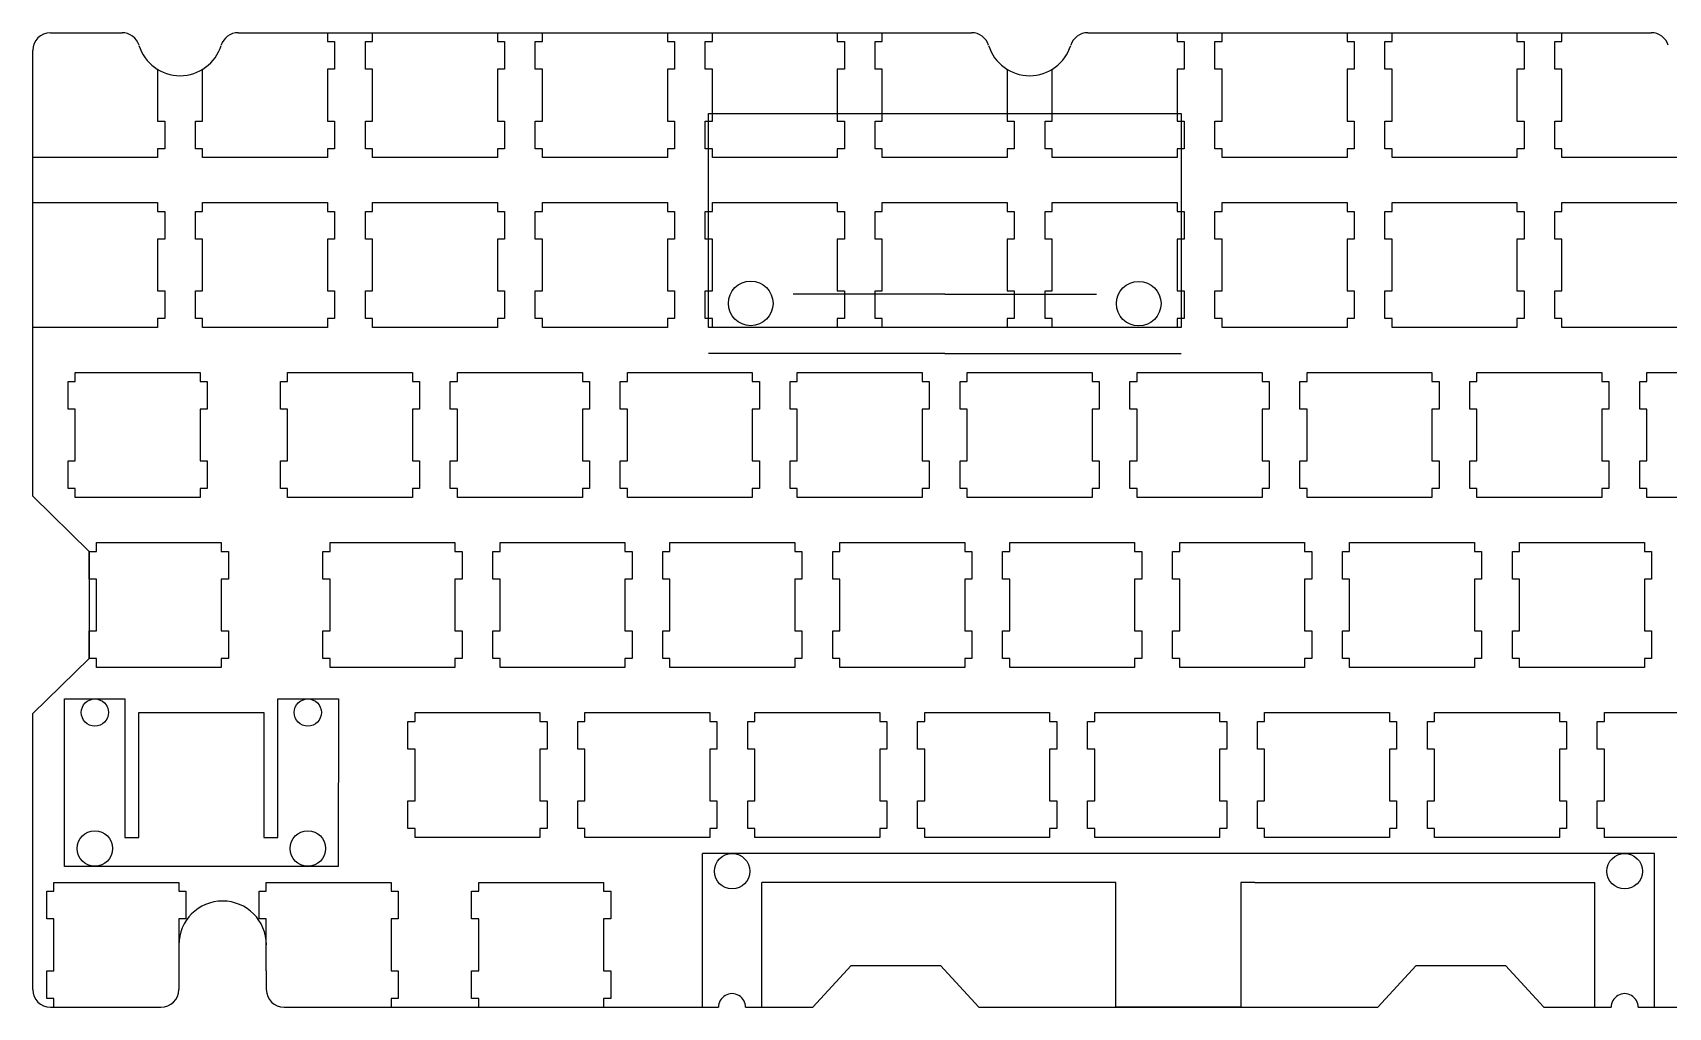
# Model space of a CAD drawing. Header units: millimetres. Extents: x 202 to 545, y 310 to 419.
# Drawn here: x 202.2 to 385.6, y 309.8 to 419 of the extents above; entities that cross this region are included whole.
import ezdxf

# ---------------------------------------------------------------- set-up
doc = ezdxf.new("R2010")
doc.units = ezdxf.units.MM

msp = doc.modelspace()

# ---------------------------------------------------------------- linework, layer by layer
at = {"color": 0}
for p, q in [((204.25, 419.03), (212.26, 419.03)), ((225.29, 419.03), (235.3, 419.03)), ((235.3, 419.03), (235.3, 418.03)), ((240.35, 418.03), (240.35, 419.03)), ((240.35, 419.03), (254.35, 419.03)), ((254.35, 419.03), (254.35, 418.03)), ((259.4, 418.03), (259.4, 419.03)), ((259.4, 419.03), (273.4, 419.03)), ((273.4, 419.03), (273.4, 418.03)), ((278.45, 418.03), (278.45, 419.03)), ((278.45, 419.03), (292.45, 419.03)), ((292.45, 419.03), (292.45, 418.03)), ((297.5, 418.03), (297.5, 419.03)), ((297.5, 419.03), (307.51, 419.03)), ((320.54, 419.03), (330.55, 419.03)), ((330.55, 419.03), (330.55, 418.03)), ((335.6, 418.03), (335.6, 419.03)), ((335.6, 419.03), (349.6, 419.03)), ((349.6, 419.03), (349.6, 418.03)), ((354.65, 418.03), (354.65, 419.03)), ((354.65, 419.03), (368.65, 419.03)), ((368.65, 419.03), (368.65, 418.03)), ((373.7, 418.03), (373.7, 419.03)), ((373.7, 419.03), (383.71, 419.03)), ((202.25, 406.03), (202.25, 417.03)), ((235.3, 418.03), (236.1, 418.03)), ((236.1, 418.03), (236.1, 414.93)), ((239.55, 414.93), (239.55, 418.03)), ((239.55, 418.03), (240.35, 418.03)), ((254.35, 418.03), (255.15, 418.03)), ((255.15, 418.03), (255.15, 414.93)), ((258.6, 414.93), (258.6, 418.03)), ((258.6, 418.03), (259.4, 418.03)), ((273.4, 418.03), (274.2, 418.03)), ((274.2, 418.03), (274.2, 414.93)), ((277.65, 414.93), (277.65, 418.03)), ((277.65, 418.03), (278.45, 418.03)), ((292.45, 418.03), (293.25, 418.03)), ((293.25, 418.03), (293.25, 414.93)), ((296.7, 414.93), (296.7, 418.03)), ((296.7, 418.03), (297.5, 418.03)), ((330.55, 418.03), (331.35, 418.03)), ((331.35, 418.03), (331.35, 414.93)), ((334.8, 414.93), (334.8, 418.03)), ((334.8, 418.03), (335.6, 418.03)), ((349.6, 418.03), (350.4, 418.03)), ((350.4, 418.03), (350.4, 414.93)), ((353.85, 414.93), (353.85, 418.03)), ((353.85, 418.03), (354.65, 418.03)), ((368.65, 418.03), (369.45, 418.03)), ((369.45, 418.03), (369.45, 414.93)), ((372.9, 414.93), (372.9, 418.03)), ((372.9, 418.03), (373.7, 418.03)), ((216.25, 414.93), (216.25, 409.13)), ((221.3, 409.13), (221.3, 414.93)), ((236.1, 414.93), (235.3, 414.93)), ((235.3, 414.93), (235.3, 409.13)), ((240.35, 414.93), (239.55, 414.93)), ((240.35, 409.13), (240.35, 414.93)), ((255.15, 414.93), (254.35, 414.93)), ((254.35, 414.93), (254.35, 409.13)), ((259.4, 414.93), (258.6, 414.93)), ((259.4, 409.13), (259.4, 414.93)), ((274.2, 414.93), (273.4, 414.93)), ((273.4, 414.93), (273.4, 409.13)), ((278.45, 414.93), (277.65, 414.93)), ((278.45, 409.13), (278.45, 414.93)), ((293.25, 414.93), (292.45, 414.93)), ((292.45, 414.93), (292.45, 409.13)), ((297.5, 414.93), (296.7, 414.93)), ((297.5, 409.13), (297.5, 414.93)), ((311.5, 414.93), (311.5, 409.13)), ((316.55, 409.13), (316.55, 414.93)), ((331.35, 414.93), (330.55, 414.93)), ((330.55, 414.93), (330.55, 409.13)), ((335.6, 414.93), (334.8, 414.93)), ((335.6, 409.13), (335.6, 414.93)), ((350.4, 414.93), (349.6, 414.93)), ((349.6, 414.93), (349.6, 409.13)), ((354.65, 414.93), (353.85, 414.93)), ((354.65, 409.13), (354.65, 414.93)), ((369.45, 414.93), (368.65, 414.93)), ((368.65, 414.93), (368.65, 409.13)), ((373.7, 414.93), (372.9, 414.93)), ((373.7, 409.13), (373.7, 414.93)), ((216.25, 409.13), (217.05, 409.13)), ((217.05, 409.13), (217.05, 406.03)), ((220.5, 406.03), (220.5, 409.13)), ((220.5, 409.13), (221.3, 409.13)), ((235.3, 409.13), (236.1, 409.13)), ((236.1, 409.13), (236.1, 406.03)), ((239.55, 406.03), (239.55, 409.13)), ((239.55, 409.13), (240.35, 409.13)), ((254.35, 409.13), (255.15, 409.13)), ((255.15, 409.13), (255.15, 406.03)), ((258.6, 406.03), (258.6, 409.13)), ((258.6, 409.13), (259.4, 409.13)), ((273.4, 409.13), (274.2, 409.13)), ((274.2, 409.13), (274.2, 406.03)), ((277.65, 406.03), (277.65, 409.13)), ((277.65, 409.13), (278.45, 409.13)), ((292.45, 409.13), (293.25, 409.13)), ((293.25, 409.13), (293.25, 406.03)), ((296.7, 406.03), (296.7, 409.13)), ((296.7, 409.13), (297.5, 409.13)), ((311.5, 409.13), (312.3, 409.13)), ((312.3, 409.13), (312.3, 406.03)), ((315.75, 406.03), (315.75, 409.13)), ((315.75, 409.13), (316.55, 409.13)), ((330.55, 409.13), (331.35, 409.13)), ((331.35, 409.13), (331.35, 406.03)), ((334.8, 406.03), (334.8, 409.13)), ((334.8, 409.13), (335.6, 409.13)), ((349.6, 409.13), (350.4, 409.13)), ((350.4, 409.13), (350.4, 406.03)), ((353.85, 406.03), (353.85, 409.13)), ((353.85, 409.13), (354.65, 409.13)), ((368.65, 409.13), (369.45, 409.13)), ((369.45, 409.13), (369.45, 406.03)), ((372.9, 406.03), (372.9, 409.13)), ((372.9, 409.13), (373.7, 409.13)), ((202.25, 399.98), (202.25, 406.03)), ((216.25, 406.03), (216.25, 405.03)), ((217.05, 406.03), (216.25, 406.03)), ((221.3, 406.03), (220.5, 406.03)), ((221.3, 405.03), (221.3, 406.03)), ((235.3, 406.03), (235.3, 405.03)), ((236.1, 406.03), (235.3, 406.03)), ((240.35, 406.03), (239.55, 406.03)), ((240.35, 405.03), (240.35, 406.03)), ((254.35, 406.03), (254.35, 405.03)), ((255.15, 406.03), (254.35, 406.03)), ((259.4, 406.03), (258.6, 406.03)), ((259.4, 405.03), (259.4, 406.03)), ((273.4, 406.03), (273.4, 405.03)), ((274.2, 406.03), (273.4, 406.03)), ((278.45, 406.03), (277.65, 406.03)), ((278.45, 405.03), (278.45, 406.03)), ((292.45, 406.03), (292.45, 405.03)), ((293.25, 406.03), (292.45, 406.03)), ((297.5, 406.03), (296.7, 406.03)), ((297.5, 405.03), (297.5, 406.03)), ((311.5, 406.03), (311.5, 405.03)), ((312.3, 406.03), (311.5, 406.03)), ((316.55, 406.03), (315.75, 406.03)), ((316.55, 405.03), (316.55, 406.03)), ((330.55, 406.03), (330.55, 405.03)), ((331.35, 406.03), (330.55, 406.03)), ((335.6, 406.03), (334.8, 406.03)), ((335.6, 405.03), (335.6, 406.03)), ((349.6, 406.03), (349.6, 405.03)), ((350.4, 406.03), (349.6, 406.03)), ((354.65, 406.03), (353.85, 406.03)), ((354.65, 405.03), (354.65, 406.03)), ((368.65, 406.03), (368.65, 405.03)), ((369.45, 406.03), (368.65, 406.03)), ((373.7, 406.03), (372.9, 406.03)), ((373.7, 405.03), (373.7, 406.03)), ((216.25, 405.03), (202.25, 405.03)), ((235.3, 405.03), (221.3, 405.03)), ((254.35, 405.03), (240.35, 405.03)), ((273.4, 405.03), (259.4, 405.03)), ((292.45, 405.03), (278.45, 405.03)), ((311.5, 405.03), (297.5, 405.03)), ((330.55, 405.03), (316.55, 405.03)), ((349.6, 405.03), (335.6, 405.03)), ((368.65, 405.03), (354.65, 405.03)), ((387.7, 405.03), (373.7, 405.03)), ((202.25, 395.88), (202.25, 399.98)), ((202.25, 399.98), (216.25, 399.98)), ((216.25, 399.98), (216.25, 398.98)), ((221.3, 398.98), (221.3, 399.98)), ((221.3, 399.98), (235.3, 399.98)), ((235.3, 399.98), (235.3, 398.98)), ((240.35, 398.98), (240.35, 399.98)), ((240.35, 399.98), (254.35, 399.98)), ((254.35, 399.98), (254.35, 398.98)), ((259.4, 398.98), (259.4, 399.98)), ((259.4, 399.98), (273.4, 399.98)), ((273.4, 399.98), (273.4, 398.98)), ((278.45, 398.98), (278.45, 399.98)), ((278.45, 399.98), (292.45, 399.98)), ((292.45, 399.98), (292.45, 398.98)), ((297.5, 398.98), (297.5, 399.98)), ((297.5, 399.98), (311.5, 399.98)), ((311.5, 399.98), (311.5, 398.98)), ((316.55, 398.98), (316.55, 399.98)), ((316.55, 399.98), (330.55, 399.98)), ((330.55, 399.98), (330.55, 398.98)), ((335.6, 398.98), (335.6, 399.98)), ((335.6, 399.98), (349.6, 399.98)), ((349.6, 399.98), (349.6, 398.98)), ((354.65, 398.98), (354.65, 399.98)), ((354.65, 399.98), (368.65, 399.98)), ((368.65, 399.98), (368.65, 398.98)), ((373.7, 398.98), (373.7, 399.98)), ((373.7, 399.98), (387.7, 399.98)), ((216.25, 398.98), (217.05, 398.98)), ((217.05, 398.98), (217.05, 395.88)), ((220.5, 395.88), (220.5, 398.98)), ((220.5, 398.98), (221.3, 398.98)), ((235.3, 398.98), (236.1, 398.98)), ((236.1, 398.98), (236.1, 395.88)), ((239.55, 395.88), (239.55, 398.98)), ((239.55, 398.98), (240.35, 398.98)), ((254.35, 398.98), (255.15, 398.98)), ((255.15, 398.98), (255.15, 395.88)), ((258.6, 395.88), (258.6, 398.98)), ((258.6, 398.98), (259.4, 398.98)), ((273.4, 398.98), (274.2, 398.98)), ((274.2, 398.98), (274.2, 395.88)), ((277.65, 395.88), (277.65, 398.98)), ((277.65, 398.98), (278.45, 398.98)), ((292.45, 398.98), (293.25, 398.98)), ((293.25, 398.98), (293.25, 395.88)), ((296.7, 395.88), (296.7, 398.98)), ((296.7, 398.98), (297.5, 398.98)), ((311.5, 398.98), (312.3, 398.98)), ((312.3, 398.98), (312.3, 395.88)), ((315.75, 395.88), (315.75, 398.98)), ((315.75, 398.98), (316.55, 398.98)), ((330.55, 398.98), (331.35, 398.98)), ((331.35, 398.98), (331.35, 395.88)), ((334.8, 395.88), (334.8, 398.98)), ((334.8, 398.98), (335.6, 398.98)), ((349.6, 398.98), (350.4, 398.98)), ((350.4, 398.98), (350.4, 395.88)), ((353.85, 395.88), (353.85, 398.98)), ((353.85, 398.98), (354.65, 398.98)), ((368.65, 398.98), (369.45, 398.98)), ((369.45, 398.98), (369.45, 395.88)), ((372.9, 395.88), (372.9, 398.98)), ((372.9, 398.98), (373.7, 398.98)), ((202.25, 386.98), (202.25, 395.88)), ((217.05, 395.88), (216.25, 395.88)), ((216.25, 395.88), (216.25, 390.08)), ((221.3, 395.88), (220.5, 395.88)), ((221.3, 390.08), (221.3, 395.88)), ((236.1, 395.88), (235.3, 395.88)), ((235.3, 395.88), (235.3, 390.08)), ((240.35, 395.88), (239.55, 395.88)), ((240.35, 390.08), (240.35, 395.88)), ((255.15, 395.88), (254.35, 395.88)), ((254.35, 395.88), (254.35, 390.08)), ((259.4, 395.88), (258.6, 395.88)), ((259.4, 390.08), (259.4, 395.88)), ((274.2, 395.88), (273.4, 395.88)), ((273.4, 395.88), (273.4, 390.08)), ((278.45, 395.88), (277.65, 395.88)), ((278.45, 390.08), (278.45, 395.88)), ((293.25, 395.88), (292.45, 395.88)), ((292.45, 395.88), (292.45, 390.08)), ((297.5, 395.88), (296.7, 395.88)), ((297.5, 390.08), (297.5, 395.88)), ((312.3, 395.88), (311.5, 395.88)), ((311.5, 395.88), (311.5, 390.08)), ((316.55, 395.88), (315.75, 395.88)), ((316.55, 390.08), (316.55, 395.88)), ((331.35, 395.88), (330.55, 395.88)), ((330.55, 395.88), (330.55, 390.08)), ((335.6, 395.88), (334.8, 395.88)), ((335.6, 390.08), (335.6, 395.88)), ((350.4, 395.88), (349.6, 395.88)), ((349.6, 395.88), (349.6, 390.08)), ((354.65, 395.88), (353.85, 395.88)), ((354.65, 390.08), (354.65, 395.88)), ((369.45, 395.88), (368.65, 395.88)), ((368.65, 395.88), (368.65, 390.08)), ((373.7, 395.88), (372.9, 395.88)), ((373.7, 390.08), (373.7, 395.88)), ((216.25, 390.08), (217.05, 390.08)), ((217.05, 390.08), (217.05, 386.98)), ((220.5, 386.98), (220.5, 390.08)), ((220.5, 390.08), (221.3, 390.08)), ((235.3, 390.08), (236.1, 390.08)), ((236.1, 390.08), (236.1, 386.98)), ((239.55, 386.98), (239.55, 390.08)), ((239.55, 390.08), (240.35, 390.08)), ((254.35, 390.08), (255.15, 390.08)), ((255.15, 390.08), (255.15, 386.98)), ((258.6, 386.98), (258.6, 390.08)), ((258.6, 390.08), (259.4, 390.08)), ((273.4, 390.08), (274.2, 390.08)), ((274.2, 390.08), (274.2, 386.98)), ((277.65, 386.98), (277.65, 390.08)), ((277.65, 390.08), (278.45, 390.08)), ((292.45, 390.08), (293.25, 390.08)), ((293.25, 390.08), (293.25, 386.98)), ((296.7, 386.98), (296.7, 390.08)), ((296.7, 390.08), (297.5, 390.08)), ((311.5, 390.08), (312.3, 390.08)), ((312.3, 390.08), (312.3, 386.98)), ((315.75, 386.98), (315.75, 390.08)), ((315.75, 390.08), (316.55, 390.08)), ((330.55, 390.08), (331.35, 390.08)), ((331.35, 390.08), (331.35, 386.98)), ((334.8, 386.98), (334.8, 390.08)), ((334.8, 390.08), (335.6, 390.08)), ((349.6, 390.08), (350.4, 390.08)), ((350.4, 390.08), (350.4, 386.98)), ((353.85, 386.98), (353.85, 390.08)), ((353.85, 390.08), (354.65, 390.08)), ((368.65, 390.08), (369.45, 390.08)), ((369.45, 390.08), (369.45, 386.98)), ((372.9, 386.98), (372.9, 390.08)), ((372.9, 390.08), (373.7, 390.08)), ((202.25, 367.07), (202.25, 386.98)), ((216.25, 386.98), (216.25, 385.98)), ((217.05, 386.98), (216.25, 386.98)), ((221.3, 386.98), (220.5, 386.98)), ((221.3, 385.98), (221.3, 386.98)), ((235.3, 386.98), (235.3, 385.98)), ((236.1, 386.98), (235.3, 386.98)), ((240.35, 386.98), (239.55, 386.98)), ((240.35, 385.98), (240.35, 386.98)), ((254.35, 386.98), (254.35, 385.98)), ((255.15, 386.98), (254.35, 386.98)), ((259.4, 386.98), (258.6, 386.98)), ((259.4, 385.98), (259.4, 386.98)), ((273.4, 386.98), (273.4, 385.98)), ((274.2, 386.98), (273.4, 386.98)), ((278.45, 386.98), (277.65, 386.98)), ((278.45, 385.98), (278.45, 386.98)), ((292.45, 386.98), (292.45, 385.98)), ((293.25, 386.98), (292.45, 386.98)), ((297.5, 386.98), (296.7, 386.98)), ((297.5, 385.98), (297.5, 386.98)), ((311.5, 386.98), (311.5, 385.98)), ((312.3, 386.98), (311.5, 386.98)), ((316.55, 386.98), (315.75, 386.98)), ((316.55, 385.98), (316.55, 386.98)), ((330.55, 386.98), (330.55, 385.98)), ((331.35, 386.98), (330.55, 386.98)), ((335.6, 386.98), (334.8, 386.98)), ((335.6, 385.98), (335.6, 386.98)), ((349.6, 386.98), (349.6, 385.98)), ((350.4, 386.98), (349.6, 386.98)), ((354.65, 386.98), (353.85, 386.98)), ((354.65, 385.98), (354.65, 386.98)), ((368.65, 386.98), (368.65, 385.98)), ((369.45, 386.98), (368.65, 386.98)), ((373.7, 386.98), (372.9, 386.98)), ((373.7, 385.98), (373.7, 386.98)), ((216.25, 385.98), (202.25, 385.98)), ((235.3, 385.98), (221.3, 385.98)), ((254.35, 385.98), (240.35, 385.98)), ((273.4, 385.98), (259.4, 385.98)), ((292.45, 385.98), (278.45, 385.98)), ((311.5, 385.98), (297.5, 385.98)), ((330.55, 385.98), (316.55, 385.98)), ((349.6, 385.98), (335.6, 385.98)), ((368.65, 385.98), (354.65, 385.98)), ((387.7, 385.98), (373.7, 385.98)), ((206.21, 376.83), (206.21, 379.93)), ((206.21, 379.93), (207.01, 379.93)), ((207.01, 379.93), (207.01, 380.93)), ((207.01, 380.93), (221.01, 380.93)), ((221.01, 380.93), (221.01, 379.93)), ((221.01, 379.93), (221.81, 379.93)), ((221.81, 379.93), (221.81, 376.83)), ((230.02, 376.83), (230.02, 379.93)), ((230.02, 379.93), (230.82, 379.93)), ((230.82, 379.93), (230.82, 380.93)), ((230.82, 380.93), (244.82, 380.93)), ((244.82, 380.93), (244.82, 379.93)), ((244.82, 379.93), (245.62, 379.93)), ((245.62, 379.93), (245.62, 376.83)), ((249.07, 376.83), (249.07, 379.93)), ((249.07, 379.93), (249.87, 379.93)), ((249.87, 379.93), (249.87, 380.93)), ((249.87, 380.93), (263.87, 380.93)), ((263.87, 380.93), (263.87, 379.93)), ((263.87, 379.93), (264.67, 379.93)), ((264.67, 379.93), (264.67, 376.83)), ((268.12, 376.83), (268.12, 379.93)), ((268.12, 379.93), (268.92, 379.93)), ((268.92, 379.93), (268.92, 380.93)), ((268.92, 380.93), (282.92, 380.93)), ((282.92, 380.93), (282.92, 379.93)), ((282.92, 379.93), (283.72, 379.93)), ((283.72, 379.93), (283.72, 376.83)), ((287.17, 376.83), (287.17, 379.93)), ((287.17, 379.93), (287.97, 379.93)), ((287.97, 379.93), (287.97, 380.93)), ((287.97, 380.93), (301.97, 380.93)), ((301.97, 380.93), (301.97, 379.93)), ((301.97, 379.93), (302.77, 379.93)), ((302.77, 379.93), (302.77, 376.83)), ((306.22, 376.83), (306.22, 379.93)), ((306.22, 379.93), (307.02, 379.93)), ((307.02, 379.93), (307.02, 380.93)), ((307.02, 380.93), (321.02, 380.93)), ((321.02, 380.93), (321.02, 379.93)), ((321.02, 379.93), (321.82, 379.93)), ((321.82, 379.93), (321.82, 376.83)), ((325.27, 376.83), (325.27, 379.93)), ((325.27, 379.93), (326.07, 379.93)), ((326.07, 379.93), (326.07, 380.93)), ((326.07, 380.93), (340.07, 380.93)), ((340.07, 380.93), (340.07, 379.93)), ((340.07, 379.93), (340.87, 379.93)), ((340.87, 379.93), (340.87, 376.83)), ((344.32, 376.83), (344.32, 379.93)), ((344.32, 379.93), (345.12, 379.93)), ((345.12, 379.93), (345.12, 380.93)), ((345.12, 380.93), (359.12, 380.93)), ((359.12, 380.93), (359.12, 379.93)), ((359.12, 379.93), (359.92, 379.93)), ((359.92, 379.93), (359.92, 376.83)), ((363.37, 376.83), (363.37, 379.93)), ((363.37, 379.93), (364.17, 379.93)), ((364.17, 379.93), (364.17, 380.93)), ((364.17, 380.93), (378.17, 380.93)), ((378.17, 380.93), (378.17, 379.93)), ((378.17, 379.93), (378.97, 379.93)), ((378.97, 379.93), (378.97, 376.83)), ((382.42, 376.83), (382.42, 379.93)), ((382.42, 379.93), (383.22, 379.93)), ((383.22, 379.93), (383.22, 380.93)), ((383.22, 380.93), (397.22, 380.93)), ((207.01, 376.83), (206.21, 376.83)), ((207.01, 371.03), (207.01, 376.83)), ((221.81, 376.83), (221.01, 376.83)), ((221.01, 376.83), (221.01, 371.03)), ((230.82, 376.83), (230.02, 376.83)), ((230.82, 371.03), (230.82, 376.83)), ((245.62, 376.83), (244.82, 376.83)), ((244.82, 376.83), (244.82, 371.03)), ((249.87, 376.83), (249.07, 376.83)), ((249.87, 371.03), (249.87, 376.83)), ((264.67, 376.83), (263.87, 376.83)), ((263.87, 376.83), (263.87, 371.03)), ((268.92, 376.83), (268.12, 376.83)), ((268.92, 371.03), (268.92, 376.83)), ((283.72, 376.83), (282.92, 376.83)), ((282.92, 376.83), (282.92, 371.03)), ((287.97, 376.83), (287.17, 376.83)), ((287.97, 371.03), (287.97, 376.83)), ((302.77, 376.83), (301.97, 376.83)), ((301.97, 376.83), (301.97, 371.03)), ((307.02, 376.83), (306.22, 376.83)), ((307.02, 371.03), (307.02, 376.83)), ((321.82, 376.83), (321.02, 376.83)), ((321.02, 376.83), (321.02, 371.03)), ((326.07, 376.83), (325.27, 376.83)), ((326.07, 371.03), (326.07, 376.83)), ((340.87, 376.83), (340.07, 376.83)), ((340.07, 376.83), (340.07, 371.03)), ((345.12, 376.83), (344.32, 376.83)), ((345.12, 371.03), (345.12, 376.83)), ((359.92, 376.83), (359.12, 376.83)), ((359.12, 376.83), (359.12, 371.03)), ((364.17, 376.83), (363.37, 376.83)), ((364.17, 371.03), (364.17, 376.83)), ((378.97, 376.83), (378.17, 376.83)), ((378.17, 376.83), (378.17, 371.03)), ((383.22, 376.83), (382.42, 376.83)), ((383.22, 371.03), (383.22, 376.83)), ((206.21, 367.93), (206.21, 371.03)), ((206.21, 371.03), (207.01, 371.03)), ((221.01, 371.03), (221.81, 371.03)), ((221.81, 371.03), (221.81, 367.93)), ((230.02, 367.93), (230.02, 371.03)), ((230.02, 371.03), (230.82, 371.03)), ((244.82, 371.03), (245.62, 371.03)), ((245.62, 371.03), (245.62, 367.93)), ((249.07, 367.93), (249.07, 371.03)), ((249.07, 371.03), (249.87, 371.03)), ((263.87, 371.03), (264.67, 371.03)), ((264.67, 371.03), (264.67, 367.93)), ((268.12, 367.93), (268.12, 371.03)), ((268.12, 371.03), (268.92, 371.03)), ((282.92, 371.03), (283.72, 371.03)), ((283.72, 371.03), (283.72, 367.93)), ((287.17, 367.93), (287.17, 371.03)), ((287.17, 371.03), (287.97, 371.03)), ((301.97, 371.03), (302.77, 371.03)), ((302.77, 371.03), (302.77, 367.93)), ((306.22, 367.93), (306.22, 371.03)), ((306.22, 371.03), (307.02, 371.03)), ((321.02, 371.03), (321.82, 371.03)), ((321.82, 371.03), (321.82, 367.93)), ((325.27, 367.93), (325.27, 371.03)), ((325.27, 371.03), (326.07, 371.03)), ((340.07, 371.03), (340.87, 371.03)), ((340.87, 371.03), (340.87, 367.93)), ((344.32, 367.93), (344.32, 371.03)), ((344.32, 371.03), (345.12, 371.03)), ((359.12, 371.03), (359.92, 371.03)), ((359.92, 371.03), (359.92, 367.93)), ((363.37, 367.93), (363.37, 371.03)), ((363.37, 371.03), (364.17, 371.03)), ((378.17, 371.03), (378.97, 371.03)), ((378.97, 371.03), (378.97, 367.93)), ((382.42, 367.93), (382.42, 371.03)), ((382.42, 371.03), (383.22, 371.03)), ((207.01, 367.93), (206.21, 367.93)), ((207.01, 366.93), (207.01, 367.93)), ((221.01, 366.93), (207.01, 366.93)), ((221.01, 367.93), (221.01, 366.93)), ((221.81, 367.93), (221.01, 367.93)), ((230.82, 367.93), (230.02, 367.93)), ((230.82, 366.93), (230.82, 367.93)), ((244.82, 366.93), (230.82, 366.93)), ((244.82, 367.93), (244.82, 366.93)), ((245.62, 367.93), (244.82, 367.93)), ((249.87, 367.93), (249.07, 367.93)), ((249.87, 366.93), (249.87, 367.93)), ((263.87, 366.93), (249.87, 366.93)), ((263.87, 367.93), (263.87, 366.93)), ((264.67, 367.93), (263.87, 367.93)), ((268.92, 367.93), (268.12, 367.93)), ((268.92, 366.93), (268.92, 367.93)), ((282.92, 366.93), (268.92, 366.93)), ((282.92, 367.93), (282.92, 366.93)), ((283.72, 367.93), (282.92, 367.93)), ((287.97, 367.93), (287.17, 367.93)), ((287.97, 366.93), (287.97, 367.93)), ((301.97, 366.93), (287.97, 366.93)), ((301.97, 367.93), (301.97, 366.93)), ((302.77, 367.93), (301.97, 367.93)), ((307.02, 367.93), (306.22, 367.93)), ((307.02, 366.93), (307.02, 367.93)), ((321.02, 366.93), (307.02, 366.93)), ((321.02, 367.93), (321.02, 366.93)), ((321.82, 367.93), (321.02, 367.93)), ((326.07, 367.93), (325.27, 367.93)), ((326.07, 366.93), (326.07, 367.93)), ((340.07, 366.93), (326.07, 366.93)), ((340.07, 367.93), (340.07, 366.93)), ((340.87, 367.93), (340.07, 367.93)), ((345.12, 367.93), (344.32, 367.93)), ((345.12, 366.93), (345.12, 367.93)), ((359.12, 366.93), (345.12, 366.93)), ((359.12, 367.93), (359.12, 366.93)), ((359.92, 367.93), (359.12, 367.93)), ((364.17, 367.93), (363.37, 367.93)), ((364.17, 366.93), (364.17, 367.93)), ((378.17, 366.93), (364.17, 366.93)), ((378.17, 367.93), (378.17, 366.93)), ((378.97, 367.93), (378.17, 367.93)), ((383.22, 367.93), (382.42, 367.93)), ((383.22, 366.93), (383.22, 367.93)), ((397.22, 366.93), (383.22, 366.93)), ((209.39, 360.88), (209.39, 361.88)), ((209.39, 361.88), (223.39, 361.88)), ((223.39, 361.88), (223.39, 360.88)), ((235.59, 360.88), (235.59, 361.88)), ((235.59, 361.88), (249.59, 361.88)), ((249.59, 361.88), (249.59, 360.88)), ((254.64, 360.88), (254.64, 361.88)), ((254.64, 361.88), (268.64, 361.88)), ((268.64, 361.88), (268.64, 360.88)), ((273.69, 360.88), (273.69, 361.88)), ((273.69, 361.88), (287.69, 361.88)), ((287.69, 361.88), (287.69, 360.88)), ((292.74, 360.88), (292.74, 361.88)), ((292.74, 361.88), (306.74, 361.88)), ((306.74, 361.88), (306.74, 360.88)), ((311.79, 360.88), (311.79, 361.88)), ((311.79, 361.88), (325.79, 361.88)), ((325.79, 361.88), (325.79, 360.88)), ((330.84, 360.88), (330.84, 361.88)), ((330.84, 361.88), (344.84, 361.88)), ((344.84, 361.88), (344.84, 360.88)), ((349.89, 360.88), (349.89, 361.88)), ((349.89, 361.88), (363.89, 361.88)), ((363.89, 361.88), (363.89, 360.88)), ((368.94, 360.88), (368.94, 361.88)), ((368.94, 361.88), (382.94, 361.88)), ((382.94, 361.88), (382.94, 360.88)), ((208.59, 357.78), (208.59, 360.88)), ((208.59, 360.88), (209.39, 360.88)), ((223.39, 360.88), (224.19, 360.88)), ((224.19, 360.88), (224.19, 357.78)), ((234.79, 357.78), (234.79, 360.88)), ((234.79, 360.88), (235.59, 360.88)), ((249.59, 360.88), (250.39, 360.88)), ((250.39, 360.88), (250.39, 357.78)), ((253.84, 357.78), (253.84, 360.88)), ((253.84, 360.88), (254.64, 360.88)), ((268.64, 360.88), (269.44, 360.88)), ((269.44, 360.88), (269.44, 357.78)), ((272.89, 357.78), (272.89, 360.88)), ((272.89, 360.88), (273.69, 360.88)), ((287.69, 360.88), (288.49, 360.88)), ((288.49, 360.88), (288.49, 357.78)), ((291.94, 357.78), (291.94, 360.88)), ((291.94, 360.88), (292.74, 360.88)), ((306.74, 360.88), (307.54, 360.88)), ((307.54, 360.88), (307.54, 357.78)), ((310.99, 357.78), (310.99, 360.88)), ((310.99, 360.88), (311.79, 360.88)), ((325.79, 360.88), (326.59, 360.88)), ((326.59, 360.88), (326.59, 357.78)), ((330.04, 357.78), (330.04, 360.88)), ((330.04, 360.88), (330.84, 360.88)), ((344.84, 360.88), (345.64, 360.88)), ((345.64, 360.88), (345.64, 357.78)), ((349.09, 357.78), (349.09, 360.88)), ((349.09, 360.88), (349.89, 360.88)), ((363.89, 360.88), (364.69, 360.88)), ((364.69, 360.88), (364.69, 357.78)), ((368.14, 357.78), (368.14, 360.88)), ((368.14, 360.88), (368.94, 360.88)), ((382.94, 360.88), (383.74, 360.88)), ((383.74, 360.88), (383.74, 357.78)), ((209.39, 357.78), (208.59, 357.78)), ((209.39, 351.98), (209.39, 357.78)), ((224.19, 357.78), (223.39, 357.78)), ((223.39, 357.78), (223.39, 351.98)), ((235.59, 357.78), (234.79, 357.78)), ((235.59, 351.98), (235.59, 357.78)), ((250.39, 357.78), (249.59, 357.78)), ((249.59, 357.78), (249.59, 351.98)), ((254.64, 357.78), (253.84, 357.78)), ((254.64, 351.98), (254.64, 357.78)), ((269.44, 357.78), (268.64, 357.78)), ((268.64, 357.78), (268.64, 351.98)), ((273.69, 357.78), (272.89, 357.78)), ((273.69, 351.98), (273.69, 357.78)), ((288.49, 357.78), (287.69, 357.78)), ((287.69, 357.78), (287.69, 351.98)), ((292.74, 357.78), (291.94, 357.78)), ((292.74, 351.98), (292.74, 357.78)), ((307.54, 357.78), (306.74, 357.78)), ((306.74, 357.78), (306.74, 351.98)), ((311.79, 357.78), (310.99, 357.78)), ((311.79, 351.98), (311.79, 357.78)), ((326.59, 357.78), (325.79, 357.78)), ((325.79, 357.78), (325.79, 351.98)), ((330.84, 357.78), (330.04, 357.78)), ((330.84, 351.98), (330.84, 357.78)), ((345.64, 357.78), (344.84, 357.78)), ((344.84, 357.78), (344.84, 351.98)), ((349.89, 357.78), (349.09, 357.78)), ((349.89, 351.98), (349.89, 357.78)), ((364.69, 357.78), (363.89, 357.78)), ((363.89, 357.78), (363.89, 351.98)), ((368.94, 357.78), (368.14, 357.78)), ((368.94, 351.98), (368.94, 357.78)), ((383.74, 357.78), (382.94, 357.78)), ((382.94, 357.78), (382.94, 351.98)), ((208.59, 348.88), (208.59, 351.98)), ((208.59, 351.98), (209.39, 351.98)), ((223.39, 351.98), (224.19, 351.98)), ((224.19, 351.98), (224.19, 348.88)), ((234.79, 348.88), (234.79, 351.98)), ((234.79, 351.98), (235.59, 351.98)), ((249.59, 351.98), (250.39, 351.98)), ((250.39, 351.98), (250.39, 348.88)), ((253.84, 348.88), (253.84, 351.98)), ((253.84, 351.98), (254.64, 351.98)), ((268.64, 351.98), (269.44, 351.98)), ((269.44, 351.98), (269.44, 348.88)), ((272.89, 348.88), (272.89, 351.98)), ((272.89, 351.98), (273.69, 351.98)), ((287.69, 351.98), (288.49, 351.98)), ((288.49, 351.98), (288.49, 348.88)), ((291.94, 348.88), (291.94, 351.98)), ((291.94, 351.98), (292.74, 351.98)), ((306.74, 351.98), (307.54, 351.98)), ((307.54, 351.98), (307.54, 348.88)), ((310.99, 348.88), (310.99, 351.98)), ((310.99, 351.98), (311.79, 351.98)), ((325.79, 351.98), (326.59, 351.98)), ((326.59, 351.98), (326.59, 348.88)), ((330.04, 348.88), (330.04, 351.98)), ((330.04, 351.98), (330.84, 351.98)), ((344.84, 351.98), (345.64, 351.98)), ((345.64, 351.98), (345.64, 348.88)), ((349.09, 348.88), (349.09, 351.98)), ((349.09, 351.98), (349.89, 351.98)), ((363.89, 351.98), (364.69, 351.98)), ((364.69, 351.98), (364.69, 348.88)), ((368.14, 348.88), (368.14, 351.98)), ((368.14, 351.98), (368.94, 351.98)), ((382.94, 351.98), (383.74, 351.98)), ((383.74, 351.98), (383.74, 348.88)), ((209.39, 348.88), (208.59, 348.88)), ((209.39, 347.88), (209.39, 348.88)), ((223.39, 348.88), (223.39, 347.88)), ((224.19, 348.88), (223.39, 348.88)), ((235.59, 348.88), (234.79, 348.88)), ((235.59, 347.88), (235.59, 348.88)), ((249.59, 348.88), (249.59, 347.88)), ((250.39, 348.88), (249.59, 348.88)), ((254.64, 348.88), (253.84, 348.88)), ((254.64, 347.88), (254.64, 348.88)), ((268.64, 348.88), (268.64, 347.88)), ((269.44, 348.88), (268.64, 348.88)), ((273.69, 348.88), (272.89, 348.88)), ((273.69, 347.88), (273.69, 348.88)), ((287.69, 348.88), (287.69, 347.88)), ((288.49, 348.88), (287.69, 348.88)), ((292.74, 348.88), (291.94, 348.88)), ((292.74, 347.88), (292.74, 348.88)), ((306.74, 348.88), (306.74, 347.88)), ((307.54, 348.88), (306.74, 348.88)), ((311.79, 348.88), (310.99, 348.88)), ((311.79, 347.88), (311.79, 348.88)), ((325.79, 348.88), (325.79, 347.88)), ((326.59, 348.88), (325.79, 348.88)), ((330.84, 348.88), (330.04, 348.88)), ((330.84, 347.88), (330.84, 348.88)), ((344.84, 348.88), (344.84, 347.88)), ((345.64, 348.88), (344.84, 348.88)), ((349.89, 348.88), (349.09, 348.88)), ((349.89, 347.88), (349.89, 348.88)), ((363.89, 348.88), (363.89, 347.88)), ((364.69, 348.88), (363.89, 348.88)), ((368.94, 348.88), (368.14, 348.88)), ((368.94, 347.88), (368.94, 348.88)), ((382.94, 348.88), (382.94, 347.88)), ((383.74, 348.88), (382.94, 348.88)), ((223.39, 347.88), (209.39, 347.88)), ((249.59, 347.88), (235.59, 347.88)), ((268.64, 347.88), (254.64, 347.88)), ((287.69, 347.88), (273.69, 347.88)), ((306.74, 347.88), (292.74, 347.88)), ((325.79, 347.88), (311.79, 347.88)), ((344.84, 347.88), (330.84, 347.88)), ((363.89, 347.88), (349.89, 347.88)), ((382.94, 347.88), (368.94, 347.88)), ((205.83, 325.58), (205.83, 344.34)), ((236.53, 344.34), (236.48, 325.58)), ((202.25, 311.78), (202.25, 342.7)), ((212.58, 341.36), (212.58, 340.56)), ((214.16, 342.83), (228.16, 342.83)), ((244.31, 338.73), (244.31, 341.83)), ((244.31, 341.83), (245.11, 341.83)), ((245.11, 341.83), (245.11, 342.83)), ((245.11, 342.83), (259.11, 342.83)), ((259.11, 342.83), (259.11, 341.83)), ((259.11, 341.83), (259.91, 341.83)), ((259.91, 341.83), (259.91, 338.73)), ((263.36, 338.73), (263.36, 341.83)), ((263.36, 341.83), (264.16, 341.83)), ((264.16, 341.83), (264.16, 342.83)), ((264.16, 342.83), (278.16, 342.83)), ((278.16, 342.83), (278.16, 341.83)), ((278.16, 341.83), (278.96, 341.83)), ((278.96, 341.83), (278.96, 338.73)), ((282.41, 338.73), (282.41, 341.83)), ((282.41, 341.83), (283.21, 341.83)), ((283.21, 341.83), (283.21, 342.83)), ((283.21, 342.83), (297.21, 342.83)), ((297.21, 342.83), (297.21, 341.83)), ((297.21, 341.83), (298.01, 341.83)), ((298.01, 341.83), (298.01, 338.73)), ((301.46, 338.73), (301.46, 341.83)), ((301.46, 341.83), (302.26, 341.83)), ((302.26, 341.83), (302.26, 342.83)), ((302.26, 342.83), (316.26, 342.83)), ((316.26, 342.83), (316.26, 341.83)), ((316.26, 341.83), (317.06, 341.83)), ((317.06, 341.83), (317.06, 338.73)), ((320.51, 338.73), (320.51, 341.83)), ((320.51, 341.83), (321.31, 341.83)), ((321.31, 341.83), (321.31, 342.83)), ((321.31, 342.83), (335.31, 342.83)), ((335.31, 342.83), (335.31, 341.83)), ((335.31, 341.83), (336.11, 341.83)), ((336.11, 341.83), (336.11, 338.73)), ((339.56, 338.73), (339.56, 341.83)), ((339.56, 341.83), (340.36, 341.83)), ((340.36, 341.83), (340.36, 342.83)), ((340.36, 342.83), (354.36, 342.83)), ((354.36, 342.83), (354.36, 341.83)), ((354.36, 341.83), (355.16, 341.83)), ((355.16, 341.83), (355.16, 338.73)), ((358.61, 338.73), (358.61, 341.83)), ((358.61, 341.83), (359.41, 341.83)), ((359.41, 341.83), (359.41, 342.83)), ((359.41, 342.83), (373.41, 342.83)), ((373.41, 342.83), (373.41, 341.83)), ((373.41, 341.83), (374.21, 341.83)), ((374.21, 341.83), (374.21, 338.73)), ((377.66, 338.73), (377.66, 341.83)), ((377.66, 341.83), (378.46, 341.83)), ((378.46, 341.83), (378.46, 342.83)), ((378.46, 342.83), (392.46, 342.83)), ((245.11, 338.73), (244.31, 338.73)), ((245.11, 332.93), (245.11, 338.73)), ((259.91, 338.73), (259.11, 338.73)), ((259.11, 338.73), (259.11, 332.93)), ((264.16, 338.73), (263.36, 338.73)), ((264.16, 332.93), (264.16, 338.73)), ((278.96, 338.73), (278.16, 338.73)), ((278.16, 338.73), (278.16, 332.93)), ((283.21, 338.73), (282.41, 338.73)), ((283.21, 332.93), (283.21, 338.73)), ((298.01, 338.73), (297.21, 338.73)), ((297.21, 338.73), (297.21, 332.93)), ((302.26, 338.73), (301.46, 338.73)), ((302.26, 332.93), (302.26, 338.73)), ((317.06, 338.73), (316.26, 338.73)), ((316.26, 338.73), (316.26, 332.93)), ((321.31, 338.73), (320.51, 338.73)), ((321.31, 332.93), (321.31, 338.73)), ((336.11, 338.73), (335.31, 338.73)), ((335.31, 338.73), (335.31, 332.93)), ((340.36, 338.73), (339.56, 338.73)), ((340.36, 332.93), (340.36, 338.73)), ((355.16, 338.73), (354.36, 338.73)), ((354.36, 338.73), (354.36, 332.93)), ((359.41, 338.73), (358.61, 338.73)), ((359.41, 332.93), (359.41, 338.73)), ((374.21, 338.73), (373.41, 338.73)), ((373.41, 338.73), (373.41, 332.93)), ((378.46, 338.73), (377.66, 338.73)), ((378.46, 332.93), (378.46, 338.73)), ((244.31, 329.83), (244.31, 332.93)), ((244.31, 332.93), (245.11, 332.93)), ((259.11, 332.93), (259.91, 332.93)), ((259.91, 332.93), (259.91, 329.83)), ((263.36, 329.83), (263.36, 332.93)), ((263.36, 332.93), (264.16, 332.93)), ((278.16, 332.93), (278.96, 332.93)), ((278.96, 332.93), (278.96, 329.83)), ((282.41, 329.83), (282.41, 332.93)), ((282.41, 332.93), (283.21, 332.93)), ((297.21, 332.93), (298.01, 332.93)), ((298.01, 332.93), (298.01, 329.83)), ((301.46, 329.83), (301.46, 332.93)), ((301.46, 332.93), (302.26, 332.93)), ((316.26, 332.93), (317.06, 332.93)), ((317.06, 332.93), (317.06, 329.83)), ((320.51, 329.83), (320.51, 332.93)), ((320.51, 332.93), (321.31, 332.93)), ((335.31, 332.93), (336.11, 332.93)), ((336.11, 332.93), (336.11, 329.83)), ((339.56, 329.83), (339.56, 332.93)), ((339.56, 332.93), (340.36, 332.93)), ((354.36, 332.93), (355.16, 332.93)), ((355.16, 332.93), (355.16, 329.83)), ((358.61, 329.83), (358.61, 332.93)), ((358.61, 332.93), (359.41, 332.93)), ((373.41, 332.93), (374.21, 332.93)), ((374.21, 332.93), (374.21, 329.83)), ((377.66, 329.83), (377.66, 332.93)), ((377.66, 332.93), (378.46, 332.93)), ((245.11, 329.83), (244.31, 329.83)), ((245.11, 328.83), (245.11, 329.83)), ((259.11, 328.83), (245.11, 328.83)), ((259.11, 329.83), (259.11, 328.83)), ((259.91, 329.83), (259.11, 329.83)), ((264.16, 329.83), (263.36, 329.83)), ((264.16, 328.83), (264.16, 329.83)), ((278.16, 328.83), (264.16, 328.83)), ((278.16, 329.83), (278.16, 328.83)), ((278.96, 329.83), (278.16, 329.83)), ((283.21, 329.83), (282.41, 329.83)), ((283.21, 328.83), (283.21, 329.83)), ((297.21, 328.83), (283.21, 328.83)), ((297.21, 329.83), (297.21, 328.83)), ((298.01, 329.83), (297.21, 329.83)), ((302.26, 329.83), (301.46, 329.83)), ((302.26, 328.83), (302.26, 329.83)), ((316.26, 328.83), (302.26, 328.83)), ((316.26, 329.83), (316.26, 328.83)), ((317.06, 329.83), (316.26, 329.83)), ((321.31, 329.83), (320.51, 329.83)), ((321.31, 328.83), (321.31, 329.83)), ((335.31, 328.83), (321.31, 328.83)), ((335.31, 329.83), (335.31, 328.83)), ((336.11, 329.83), (335.31, 329.83)), ((340.36, 329.83), (339.56, 329.83)), ((340.36, 328.83), (340.36, 329.83)), ((354.36, 328.83), (340.36, 328.83)), ((354.36, 329.83), (354.36, 328.83)), ((355.16, 329.83), (354.36, 329.83)), ((359.41, 329.83), (358.61, 329.83)), ((359.41, 328.83), (359.41, 329.83)), ((373.41, 328.83), (359.41, 328.83)), ((373.41, 329.83), (373.41, 328.83)), ((374.21, 329.83), (373.41, 329.83)), ((378.46, 329.83), (377.66, 329.83)), ((378.46, 328.83), (378.46, 329.83)), ((392.46, 328.83), (378.46, 328.83)), ((203.83, 319.68), (203.83, 322.78)), ((203.83, 322.78), (204.63, 322.78)), ((204.63, 322.78), (204.63, 323.78)), ((204.63, 323.78), (218.63, 323.78)), ((218.63, 323.78), (218.63, 322.78)), ((218.63, 322.78), (219.43, 322.78)), ((219.43, 322.78), (219.43, 319.68)), ((227.64, 319.68), (227.64, 322.78)), ((227.64, 322.78), (228.44, 322.78)), ((228.44, 322.78), (228.44, 323.78)), ((228.44, 323.78), (242.44, 323.78)), ((242.44, 323.78), (242.44, 322.78)), ((242.44, 322.78), (243.24, 322.78)), ((243.24, 322.78), (243.24, 319.68)), ((251.46, 319.68), (251.46, 322.78)), ((251.46, 322.78), (252.26, 322.78)), ((252.26, 322.78), (252.26, 323.78)), ((252.26, 323.78), (266.26, 323.78)), ((266.26, 323.78), (266.26, 322.78)), ((266.26, 322.78), (267.06, 322.78)), ((267.06, 322.78), (267.06, 319.68)), ((204.63, 319.68), (203.83, 319.68)), ((204.63, 313.88), (204.63, 319.68)), ((219.43, 319.68), (218.63, 319.68)), ((228.44, 319.68), (227.64, 319.68)), ((228.44, 313.88), (228.44, 319.68)), ((243.24, 319.68), (242.44, 319.68)), ((242.44, 319.68), (242.44, 313.88)), ((252.26, 319.68), (251.46, 319.68)), ((252.26, 313.88), (252.26, 319.68)), ((267.06, 319.68), (266.26, 319.68)), ((266.26, 319.68), (266.26, 313.88)), ((203.83, 310.78), (203.83, 313.88)), ((203.83, 313.88), (204.63, 313.88)), ((242.44, 313.88), (243.24, 313.88)), ((243.24, 313.88), (243.24, 310.78)), ((251.46, 310.78), (251.46, 313.88)), ((251.46, 313.88), (252.26, 313.88)), ((266.26, 313.88), (267.06, 313.88)), ((267.06, 313.88), (267.06, 310.78)), ((204.63, 310.78), (203.83, 310.78)), ((204.63, 309.78), (204.63, 310.78)), ((242.44, 310.78), (242.44, 309.78)), ((243.24, 310.78), (242.44, 310.78)), ((252.26, 310.78), (251.46, 310.78)), ((252.26, 309.78), (252.26, 310.78)), ((266.26, 310.78), (266.26, 309.78)), ((267.06, 310.78), (266.26, 310.78)), ((337.69, 309.78), (323.69, 309.78))]:
    msp.add_line(p, q, dxfattribs=at)
at = {"linetype": 'Continuous'}
for p, q in [((204.25, 419.03), (212.26, 419.03)), ((225.29, 419.03), (307.51, 419.03)), ((320.54, 419.03), (383.71, 419.03)), ((278, 409.98), (331, 409.98)), ((278, 385.98), (278, 409.98)), ((331, 409.98), (331, 385.98)), ((304.5, 389.72), (287.5, 389.72)), ((304.5, 389.72), (321.5, 389.72)), ((331, 385.98), (278, 385.98)), ((304.5, 383.08), (278, 383.08)), ((304.5, 383.08), (331, 383.08)), ((208.59, 360.88), (202.25, 367.07)), ((208.59, 360.88), (208.59, 348.88)), ((208.59, 348.88), (202.25, 342.7)), ((205.83, 344.34), (212.58, 344.34)), ((212.58, 344.34), (212.58, 328.83)), ((229.73, 344.34), (236.53, 344.34)), ((229.73, 328.83), (229.73, 344.34)), ((214.16, 328.83), (214.16, 342.83)), ((228.16, 342.83), (228.16, 328.83)), ((212.58, 328.83), (214.16, 328.83)), ((228.16, 328.83), (229.73, 328.83)), ((384.06, 327.02), (277.33, 327.02)), ((277.33, 309.78), (277.33, 327.02)), ((384.06, 309.78), (384.06, 327.02)), ((205.83, 325.59), (236.48, 325.59)), ((283.98, 309.78), (283.98, 323.78)), ((322.12, 323.78), (283.98, 323.78)), ((323.69, 323.78), (322.12, 323.78)), ((323.69, 309.78), (323.69, 323.78)), ((339.27, 323.78), (337.69, 323.78)), ((337.69, 323.78), (337.69, 309.78)), ((339.27, 323.78), (377.4, 323.78)), ((377.4, 309.78), (377.4, 323.78)), ((218.63, 319.68), (218.63, 311.78)), ((228.44, 313.88), (228.44, 311.78)), ((294.02, 314.48), (289.71, 309.78)), ((294.02, 314.48), (304.02, 314.48)), ((304.02, 314.48), (308.34, 309.78)), ((357.37, 314.48), (353.05, 309.78)), ((357.37, 314.48), (367.37, 314.48)), ((367.37, 314.48), (371.68, 309.78)), ((204.25, 309.78), (216.63, 309.78)), ((230.44, 309.78), (279.13, 309.78)), ((282.18, 309.78), (289.71, 309.78)), ((308.34, 309.78), (353.05, 309.78)), ((371.68, 309.78), (379.21, 309.78)), ((382.26, 309.78), (478.57, 309.78))]:
    msp.add_line(p, q, dxfattribs=at)
for centre, radius in [((282.75, 388.69), 2.5), ((326.25, 388.66), 2.5), ((209.22, 342.82), 1.52), ((233.09, 342.82), 1.52), ((209.22, 327.58), 1.99), ((233.09, 327.58), 1.99), ((280.66, 325.03), 1.99), ((380.73, 325.03), 1.99)]:
    msp.add_circle(centre, radius, dxfattribs=at)
for centre, radius, start, end in [((204.25, 417.03), 2, 90, 180), ((212.26, 417.03), 2, 17.0638, 90), ((225.29, 417.03), 2, 90, 162.9362), ((307.51, 417.03), 2, 17.0639, 90), ((320.54, 417.03), 2, 90, 162.9361), ((383.71, 417.03), 2, 17.0639, 90), ((218.77, 419.03), 4.82, 197.0638, 342.9362), ((314.02, 419.03), 4.82, 197.0639, 342.9361), ((223.54, 316.78), 4.91, 0, 180), ((204.25, 311.78), 2, 180, 270), ((216.63, 311.78), 2, 270, 0), ((230.44, 311.78), 2, 180, 270), ((280.66, 309.79), 1.52, 359.4355, 180.5645), ((380.73, 309.79), 1.52, 359.4355, 180.5645)]:
    msp.add_arc(centre, radius, start, end, dxfattribs=at)

doc.saveas('drawing.dxf')
